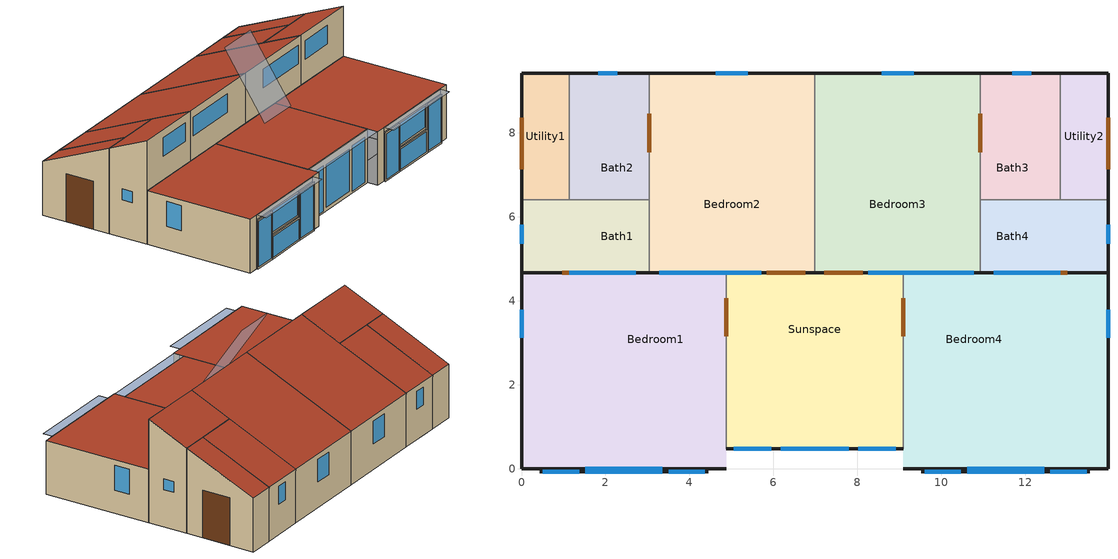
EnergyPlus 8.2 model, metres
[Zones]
Bedroom1
 floor othersidecoefficients (Radiant Floor): 1.5,4.67 1.5,0 0,0 0,4.67 z0; 4.88,1.5 4.88,0 1.5,0 1.5,1.5 z0
 floor ground (Radiant Floor): 4.88,4.67 4.88,1.5 1.5,1.5 1.5,4.67 z0
 wall outside (EW Wall): 0,4.67 0,0 z0:2.29
 wall outside (S Wall Heavy): 0,0 0.43,0 / 4.45,0 4.88,0 z0:2.29; 0.43,0 4.45,0 z2.08:2.29; 1.45,0 3.43,0 z1.02:2.08
 wall to Bath1 (I Wall): 3.05,4.67 0,4.67 z0:2.29
 wall to Bedroom2 (I Wall): 4.88,4.67 3.05,4.67 z0:2.29
 wall to Sunspace (I Wall): 4.88,0.47 4.88,4.67 z0:2.29
 wall to Trombe1 (Trombe Wall IN): 0.43,0 1.45,0 z0:2.08
 wall to Trombe2 (Trombe Wall IN): 1.45,0 3.43,0 z0:1.02
 wall to Trombe3 (Trombe Wall IN): 3.43,0 4.45,0 z0:2.08
 window (Non-South Glazing): 0,3.78 0,3.12 z0.99:2.06
 window (South Glazing): 1.52,0 3.35,0 z1.09:2.01
 door inside (Interior Door): 1.78,4.67 0.97,4.67 / 4.88,3.15 4.88,4.06 z0:2.08
 roof outside (Roof): 0,4.67 0,0 4.88,0 4.88,4.67 z2.29
Sunspace
 floor othersidecoefficients (Radiant Floor): 9.09,1.97 9.09,0.47 4.88,0.47 4.88,1.97 z0
 floor ground (Radiant Floor): 9.09,4.67 9.09,1.97 4.88,1.97 4.88,4.67 z0
 wall outside (S Wall Light): 4.88,0.47 9.09,0.47 z0:2.29
 wall to Bedroom2 (I Wall): 6.99,4.67 4.88,4.67 z0:2.29
 wall to Bedroom3 (I Wall): 9.09,4.67 6.99,4.67 z0:2.29
 wall to Bedroom4 (I Wall): 9.09,0.47 9.09,4.67 z0:2.29
 window (South Glazing): 8.03,0.47 8.92,0.47 / 5.05,0.47 5.94,0.47 z0.08:2.01; 6.17,0.47 7.8,0.47 z0.15:1.96
 door inside (Interior Door): 6.76,4.67 5.84,4.67 / 8.13,4.67 7.21,4.67 / 9.09,3.15 9.09,4.06 z0:2.08
 roof outside (Roof): 4.88,4.67 4.88,0.47 9.09,0.47 9.09,4.67 z2.29
Bedroom4
 floor othersidecoefficients (Radiant Floor): 12.47,1.5 12.47,0 9.09,0 9.09,1.5 z0; 13.97,4.67 13.97,0 12.47,0 12.47,4.67 z0
 floor ground (Radiant Floor): 12.47,4.67 12.47,1.5 9.09,1.5 9.09,4.67 z0
 wall outside (EW Wall): 13.97,0 13.97,4.67 z0:2.29
 wall outside (S Wall Heavy): 9.09,0 9.53,0 / 13.54,0 13.97,0 z0:2.29; 9.53,0 13.54,0 z2.08:2.29; 10.54,0 12.52,0 z1.02:2.08
 wall to Bedroom3 (I Wall): 10.92,4.67 9.09,4.67 z0:2.29
 wall to Bath4 (I Wall): 13.97,4.67 10.92,4.67 z0:2.29
 wall to Trombe4 (Trombe Wall IN): 9.53,0 10.54,0 z0:2.08
 wall to Trombe5 (Trombe Wall IN): 10.54,0 12.52,0 z0:1.02
 wall to Trombe6 (Trombe Wall IN): 12.52,0 13.54,0 z0:2.08
 window (Non-South Glazing): 13.97,3.12 13.97,3.78 z0.99:2.06
 window (South Glazing): 10.62,0 12.45,0 z1.09:2.01
 door inside (Interior Door): 13,4.67 12.19,4.67 z0:2.08
 roof outside (Roof): 9.09,4.67 9.09,0 13.97,0 13.97,4.67 z2.29
Bath1
 floor othersidecoefficients (Radiant Floor): 1.5,6.4 1.5,4.67 0,4.67 0,6.4 z0
 floor ground (Radiant Floor): 3.05,6.4 3.05,4.67 1.5,4.67 1.5,6.4 z0
 wall outside (S Wall Light): 0,4.67 3.05,4.67 z2.29:4.42
 wall outside (EW Wall): 0,6.4,3.64 0,6.4,0 0,4.67,0 0,4.67,4.42
 wall to Utility1 (I Wall): 1.14,6.4 0,6.4 z0:3.64
 wall to Bath2 (I Wall): 3.05,6.4 1.14,6.4 z0:3.64
 wall to Bedroom2 (I Wall): 3.05,4.67,4.42 3.05,4.67,0 3.05,6.4,0 3.05,6.4,3.64
 window (Frosted South Glazing): 1.14,4.67 2.72,4.67 z3.28:4.06
 window (Non-South Glazing): 0,5.82 0,5.36 z1.6:2.06
 roof outside (Roof): 3.05,4.67,4.42 3.05,6.4,3.64 0,6.4,3.64 0,4.67,4.42
Utility1
 floor othersidecoefficients (Utility Floor): 1.14,9.42 1.14,6.4 0,6.4 0,9.42 z0
 wall outside (N Wall): 1.14,9.42 0,9.42 z0:2.29
 wall outside (EW Wall): 0,9.42,2.29 0,9.42,0 0,6.4,0 0,6.4,3.64
 wall to Bath2 (I Wall): 1.14,6.4,3.64 1.14,6.4,0 1.14,9.42,0 1.14,9.42,2.29
 door (Utility Door): 0,8.36 0,7.14 z0:2.03
 roof outside (Roof): 1.14,6.4,3.64 1.14,9.42,2.29 0,9.42,2.29 0,6.4,3.64
Bath2
 floor othersidecoefficients (Radiant Floor): 1.5,9.42 1.5,6.4 1.14,6.4 1.14,9.42 z0; 3.05,9.42 3.05,7.92 1.5,7.92 1.5,9.42 z0
 floor ground (Radiant Floor): 3.05,7.92 3.05,6.4 1.5,6.4 1.5,7.92 z0
 wall outside (N Wall): 3.05,9.42 1.14,9.42 z0:2.29
 wall to Bedroom2 (I Wall): 3.05,6.4,3.64 3.05,6.4,0 3.05,9.42,0 3.05,9.42,2.29
 window (Non-South Glazing): 2.29,9.42 1.83,9.42 z1.3:2.06
 door inside (Interior Door): 3.05,7.54 3.05,8.46 z0:2.08
 roof outside (Roof): 3.05,6.4,3.64 3.05,9.42,2.29 1.14,9.42,2.29 1.14,6.4,3.64
Bedroom2
 floor ground (Radiant Floor): 6.99,7.92 6.99,4.67 3.05,4.67 3.05,7.92 z0
 floor othersidecoefficients (Radiant Floor): 6.99,9.42 6.99,7.92 3.05,7.92 3.05,9.42 z0
 wall outside (N Wall): 6.99,9.42 3.05,9.42 z0:2.29
 wall outside (S Wall Light): 3.05,4.67 6.99,4.67 z2.29:4.42
 wall to Bedroom3 (I Wall): 6.99,4.67,4.42 6.99,4.67,0 6.99,9.42,0 6.99,9.42,2.29
 window (Non-South Glazing): 5.38,9.42 4.62,9.42 z1.09:2.06
 window (Frosted South Glazing): 3.28,4.67 5.71,4.67 z3.28:4.06
 roof outside (Roof): 6.99,4.67,4.42 6.99,9.42,2.29 3.05,9.42,2.29 3.05,4.67,4.42
Bedroom3
 floor ground (Radiant Floor): 10.92,7.92 10.92,4.67 6.99,4.67 6.99,7.92 z0
 floor othersidecoefficients (Radiant Floor): 10.92,9.42 10.92,7.92 6.99,7.92 6.99,9.42 z0
 wall outside (N Wall): 10.92,9.42 6.99,9.42 z0:2.29
 wall outside (S Wall Light): 6.99,4.67 10.92,4.67 z2.29:4.42
 wall to Bath4 (I Wall): 10.92,4.67,4.42 10.92,4.67,0 10.92,6.4,0 10.92,6.4,3.64
 wall to Bath3 (I Wall): 10.92,6.4,3.64 10.92,6.4,0 10.92,9.42,0 10.92,9.42,2.29
 window (Non-South Glazing): 9.35,9.42 8.59,9.42 z1.09:2.06
 window (Frosted South Glazing): 8.26,4.67 10.77,4.67 z3.28:4.06
 door inside (Interior Door): 10.92,7.54 10.92,8.46 z0:2.08
 roof outside (Roof): 10.92,4.67,4.42 10.92,9.42,2.29 6.99,9.42,2.29 6.99,4.67,4.42
Bath4
 floor ground (Radiant Floor): 12.47,6.4 12.47,4.67 10.92,4.67 10.92,6.4 z0
 floor othersidecoefficients (Radiant Floor): 13.97,6.4 13.97,4.67 12.47,4.67 12.47,6.4 z0
 wall outside (EW Wall): 13.97,4.67,4.42 13.97,4.67,0 13.97,6.4,0 13.97,6.4,3.64
 wall outside (S Wall Light): 10.92,4.67 13.97,4.67 z2.29:4.42
 wall to Bath3 (I Wall): 12.83,6.4 10.92,6.4 z0:3.64
 wall to Utility2 (I Wall): 13.97,6.4 12.83,6.4 z0:3.64
 window (Non-South Glazing): 13.97,5.36 13.97,5.82 z1.6:2.06
 window (Frosted South Glazing): 11.25,4.67 12.83,4.67 z3.28:4.06
 roof outside (Roof): 13.97,4.67,4.42 13.97,6.4,3.64 10.92,6.4,3.64 10.92,4.67,4.42
Bath3
 floor ground (Radiant Floor): 12.47,7.92 12.47,6.4 10.92,6.4 10.92,7.92 z0
 floor othersidecoefficients (Radiant Floor): 12.47,9.42 12.47,7.92 10.92,7.92 10.92,9.42 z0; 12.83,9.42 12.83,6.4 12.47,6.4 12.47,9.42 z0
 wall outside (N Wall): 12.83,9.42 10.92,9.42 z0:2.29
 wall to Utility2 (I Wall): 12.83,6.4,3.64 12.83,6.4,0 12.83,9.42,0 12.83,9.42,2.29
 window (Non-South Glazing): 12.14,9.42 11.68,9.42 z1.3:2.06
 roof outside (Roof): 12.83,6.4,3.64 12.83,9.42,2.29 10.92,9.42,2.29 10.92,6.4,3.64
Utility2
 floor othersidecoefficients (Utility Floor): 13.97,9.42 13.97,6.4 12.83,6.4 12.83,9.42 z0
 wall outside (N Wall): 13.97,9.42 12.83,9.42 z0:2.29
 wall outside (EW Wall): 13.97,6.4,3.64 13.97,6.4,0 13.97,9.42,0 13.97,9.42,2.29
 door (Utility Door): 13.97,7.14 13.97,8.36 z0:2.03
 roof outside (Roof): 13.97,6.4,3.64 13.97,9.42,2.29 12.83,9.42,2.29 12.83,6.4,3.64
Trombe1
 wall outside (S Wall Heavy): 0.43,-0.08 1.45,-0.08 z0:2.08
 window (Trombe Glazing): 0.51,-0.08 1.37,-0.08 z0.08:2.01
Trombe2
 wall outside (S Wall Heavy): 1.45,-0.08 3.43,-0.08 z0:1.02
 window (Trombe Glazing): 1.52,-0.08 3.35,-0.08 z0.08:0.94
Trombe3
 wall outside (S Wall Heavy): 3.43,-0.08 4.45,-0.08 z0:2.08
 window (Trombe Glazing): 3.51,-0.08 4.37,-0.08 z0.08:2.01
Trombe4
 wall outside (S Wall Heavy): 9.53,-0.08 10.54,-0.08 z0:2.08
 window (Trombe Glazing): 9.6,-0.08 10.46,-0.08 z0.08:2.01
Trombe5
 wall outside (S Wall Heavy): 10.54,-0.08 12.52,-0.08 z0:1.02
 window (Trombe Glazing): 10.62,-0.08 12.45,-0.08 z0.08:0.94
Trombe6
 wall outside (S Wall Heavy): 12.52,-0.08 13.54,-0.08 z0:2.08
 window (Trombe Glazing): 12.6,-0.08 13.46,-0.08 z0.08:2.01
shading: 0.46,0 0.46,-0.43 4.42,-0.43 4.42,0 z2.29; 4.88,0.47 4.88,0.04 9.09,0.04 9.09,0.47 z2.29; 6.07,5.03,5.79 6.07,3.2,3.05 7.9,3.2,3.05 7.9,5.03,5.79; 9.55,0 9.55,-0.43 13.51,-0.43 13.51,0 z2.29
[Building]
Sleeping Rainbow Ranch: North Axis {deg}=330; Terrain=Suburbs; Loads Convergence Tolerance Value=0.04; Temperature Convergence Tolerance Value {deltaC}=0.4; Solar Distribution=FullInteriorAndExterior; Maximum Number of Warmup Days=25; Minimum Number of Warmup Days=6
[Site:Location]
Capitol Reef Natl Park UT: Latitude {deg}=38.185; Longitude {deg}=-111.179; Time Zone {hr}=-7; Elevation {m}=1831.848
[SizingPeriod:DesignDay] Day of Month=21; Humidity Condition Type=Wetbulb; Barometric Pressure {Pa}=81169; Rain Indicator=No; Snow Indicator=No; Daylight Saving Time Indicator=No; Solar Model Indicator=ASHRAEClearSky
Name | Month | Day Type | Maximum Dry-Bulb Temperature {C} | Daily Dry-Bulb Temperature Range {deltaC} | Wetbulb or DewPoint at Maximum Dry-Bulb {C} | Wind Speed {m/s} | Wind Direction {deg} | Sky Clearness
Capitol Reef Natl Park UT Heating 99% Conditions | 1 | WinterDesignDay | -15 | 0 | -15 | 4.9 | 290 | 0
Capitol Reef Natl Park UT Cooling 1% Conditions DB=>MWB | 7 | SummerDesignDay | 35.8 | 14.8 | 15.7 | 0 | 0 | 1
[Site:GroundReflectance]
0.2, 0.2, 0.2, 0.2, 0.2, 0.2, 0.2, 0.2, 0.2, 0.2, 0.2, 0.2
[Site:GroundTemperature:BuildingSurface]
2.31, 2.61, 3.2, 3.89, 3.17, 2.88, 1.69, 1.25, 1.53, 2.43, 3.59, 2.45
[Material]
Name | Roughness | Thickness {m} | Conductivity {W/m-K} | Density {kg/m3} | Specific Heat {J/kg-K} | Thermal Absorptance | Solar Absorptance | Visible Absorptance
4 in Brick | Rough | 0.1016 | 1.333 | 2002 | 920 | 0.9 | 0.7 | 0.7
1/2 in Gypsum Board | Rough | 0.0127 | 0.727 | 1602 | 840 | 0.9 | 0.3 | 0.3
6 in Rigid Cellulose | Rough | 0.1524 | 0.0526 | 25.62954 | 1381 | 0.9 | 0.75 | 0.75
1/2 in Ext Sheathing | MediumSmooth | 0.0127 | 0.115 | 545 | 1213 | 0.9 | 0.78 | 0.78
1/2 in Stucco | Rough | 0.0127 | 0.692 | 1858 | 840 | 0.9 | 0.6 | 0.6
10 in Hollow Concrete Block | MediumRough | 0.254 | 1.04 | 1105.27 | 830 | 0.9 | 0.2 | 0.2
Selective Surface | Smooth | 0.0016 | 392.61 | 8906.26 | 370 | 0.12 | 0.96 | 0.96
WOOD - SOFTWOOD 3 1 / 2 IN | MediumSmooth | 0.08 | 0.11 | 512.59 | 1380 | 0.9 | 0.78 | 0.78
10 in Filled Concrete Block | MediumRough | 0.254 | 1.31 | 2242.58 | 830 | 0.9 | 0.2 | 0.2
12 in Rigid Cellulose | Rough | 0.3048 | 0.0462 | 25.62954 | 1381 | 0.9 | 0.75 | 0.75
Metal Roofing | Rough | 0.002 | 45 | 7689 | 420 | 0.9 | 0.3 | 0.3
Hardwood Floor | MediumSmooth | 0.003175 | 0.15 | 720.83 | 1250 | 0.9 | 0.78 | 0.78
4 in HW Concrete | Rough | 0.1016 | 1.73 | 2243 | 837 | 0.9 | 0.3 | 0.3
2 in HW Concrete | Rough | 0.0508 | 1.73 | 2243 | 837 | 0.9 | 0.3 | 0.3
Dirt | Rough | 2 | 2.5 | 2650 | 870 | 0.9 | 0.7 | 0.7
Under Slab Insulation | Rough | 0.0508 | 0.028 | 32 | 1210 | 0.9 | 0.5 | 0.5
1/8 in Wood Panel | MEDIUMSMOOTH | 0.003175 | 0.11 | 512.59 | 1380 | 0.9 | 0.78 | 0.78
[Material:AirGap]
Airspace - Vertical: Thermal Resistance {m2-K/W}=0.17
[Material:NoMass]
Insulated Steel Door: Roughness=SMOOTH; Thermal Resistance {m2-K/W}=1.25664; Thermal Absorptance=0.9; Solar Absorptance=0.7; Visible Absorptance=0.7
[WindowMaterial:Glazing] Optical Data Type=SpectralAverage; Thickness {m}=.003; Solar Transmittance at Normal Incidence=.837; Front Side Solar Reflectance at Normal Incidence=.075; Back Side Solar Reflectance at Normal Incidence=.075; Visible Transmittance at Normal Incidence=.898; Front Side Visible Reflectance at Normal Incidence=.081; Back Side Visible Reflectance at Normal Incidence=.081; Infrared Transmittance at Normal Incidence=0; Front Side Infrared Hemispherical Emissivity=.84; Back Side Infrared Hemispherical Emissivity=.84; Conductivity {W/m-K}=.9
Name | Dirt Correction Factor for Solar and Visible Transmittance | Solar Diffusing
CLEAR 3MM
Frosted CLEAR 3MM | 1 | YES
[WindowMaterial:Gas]
AIR 13MM: Gas Type=AIR; Thickness {m}=0.0127
[WindowMaterial:Shade] Infrared Hemispherical Emissivity=0.9; Infrared Transmittance=0
Name | Solar Transmittance | Solar Reflectance | Visible Transmittance | Visible Reflectance | Thickness {m} | Conductivity {W/m-K} | Shade to Glass Distance {m} | Top Opening Multiplier | Bottom Opening Multiplier | Left-Side Opening Multiplier | Right-Side Opening Multiplier | Airflow Permeability
Frosted Glass | 0.998 | 0.001 | 0.998 | 0.001 | 0.0001 | 100 | 0.001 | 0 | 0 | 0 | 0 | 0
Insulated Shade | 0.001 | 0.9 | 0.001 | 0.9 | 0.0254 | 0.028 | 0.001 | 0 | 0 | 0 | 0 | 0
Trombe Shade | 0.1 | 0.89 | 0.1 | 0.89 | 0.006 | 0.15 | 0.0254 | 0.75 | 0.75 | 0.75 | 0.75 | 0.05
[Construction]
N Wall: 1/2 in Stucco, 1/2 in Ext Sheathing, 6 in Rigid Cellulose, 4 in Brick
EW Wall; S Wall Light: 1/2 in Stucco, 1/2 in Ext Sheathing, 6 in Rigid Cellulose, 1/2 in Gypsum Board
S Wall Heavy: 1/2 in Stucco, 1/2 in Ext Sheathing, 6 in Rigid Cellulose, 10 in Filled Concrete Block
Trombe Wall IN: Selective Surface, 10 in Filled Concrete Block
I Wall; Heavy Internal Mass: 1/2 in Gypsum Board, 10 in Hollow Concrete Block, 1/2 in Gypsum Board
Interior Door: 1/8 in Wood Panel, Airspace - Vertical, 1/8 in Wood Panel
Utility Door: Insulated Steel Door
Roof: Metal Roofing, 12 in Rigid Cellulose, 1/2 in Gypsum Board
Utility Floor: Dirt, Under Slab Insulation, 4 in HW Concrete
Radiant Floor: Under Slab Insulation, 2 in HW Concrete, 2 in HW Concrete, Hardwood Floor
Light Internal Mass: WOOD - SOFTWOOD 3 1 / 2 IN
South Glazing; Non-South Glazing: CLEAR 3MM, AIR 13MM, CLEAR 3MM
Frosted South Glazing: CLEAR 3MM, AIR 13MM, Frosted CLEAR 3MM
Trombe Glazing: CLEAR 3MM
[WindowProperty:ShadingControl] Glare Control Is Active=NO
Name | Shading Type | Shading Control Type | Shading Control Is Scheduled | Shading Device Material | Schedule
Always Frosted Control | INTERIORSHADE | ALWAYSON | NO | Frosted Glass
Insulated Shade Control | INTERIORSHADE | ONIFSCHEDULEALLOWS | YES | Insulated Shade | Insulated Shade Schedule
Trombe Shade Control | EXTERIORSHADE | ONIFSCHEDULEALLOWS | YES | Trombe Shade | Trombe Shade Schedule
[WindowProperty:FrameAndDivider]
Sunspace: Frame Width {m}=0.0889; Frame Outside Projection {m}=0.0508; Frame Inside Projection {m}=0.0508; Frame Conductance {W/m2-K}=5; Ratio of Frame-Edge Glass Conductance to Center-Of-Glass Conductance=1.2; Frame Solar Absorptance=0.8; Frame Visible Absorptance=0.8; Frame Thermal Hemispherical Emissivity=0.9; Divider Type=DividedLite; Divider Width {m}=0.1778; Number of Horizontal Dividers=1; Number of Vertical Dividers=0; Divider Outside Projection {m}=0.0254; Divider Inside Projection {m}=0.0254; Divider Conductance {W/m2-K}=5; Ratio of Divider-Edge Glass Conductance to Center-Of-Glass Conductance=1.2; Divider Solar Absorptance=0.8; Divider Visible Absorptance=0.8; Divider Thermal Hemispherical Emissivity=0.9
[SurfaceProperty:OtherSideCoefficients]
Perimeter Ground Environment: Combined Convective/Radiative Film Coefficient {W/m2-K}=-1; Constant Temperature {C}=0; Constant Temperature Coefficient=1; External Dry-Bulb Temperature Coefficient=0; Ground Temperature Coefficient=0; Wind Speed Coefficient=0; Zone Air Temperature Coefficient=0; Constant Temperature Schedule=Deep Ground Temp Schedule
[Zone] Type=1; Multiplier=1
Name | Ceiling Height {m} | Volume {m3} | Floor Area {m2} | Zone Inside Convection Algorithm
Bedroom1; Bedroom4 | -1 | 52.1
Sunspace | -1 | 40.52
Bath1; Bath4 | -1 | 21.23
Utility1; Utility2 | -1 | 10.24
Bath2; Bath3 | -1 | 17.07
Bedroom2; Bedroom3 | 3.3528 | -1
Trombe1; Trombe2; Trombe3; Trombe4; Trombe5; Trombe6 | -1 | -1 | autocalculate | TrombeWall
[InternalMass]
Name | Construction | Zone | Surface Area {m2}
Bedroom1 I-1 | Light Internal Mass | Bedroom1 | 15
Sunspace I-1 | Light Internal Mass | Sunspace | 2
Bedroom4 I-1 | Light Internal Mass | Bedroom4 | 15
Bath1 I-1 | Heavy Internal Mass | Bath1 | 2
Utility1 I-1 | Light Internal Mass | Utility1 | 2
Bath2 I-1 | Heavy Internal Mass | Bath2 | 2
Bedroom2 I-1 | Light Internal Mass | Bedroom2 | 15
Bedroom3 I-1 | Light Internal Mass | Bedroom3 | 15
Bath4 I-1 | Heavy Internal Mass | Bath4 | 2
Bath3 I-1 | Heavy Internal Mass | Bath3 | 2
Utility2 I-1 | Light Internal Mass | Utility2 | 2
[ZoneInfiltration:DesignFlowRate] Schedule=Infiltration Schedule; Design Flow Rate Calculation Method=AirChanges/Hour; Air Changes per Hour {1/hr}=0.25; Constant Term Coefficient=1; Temperature Term Coefficient=0; Velocity Term Coefficient=0; Velocity Squared Term Coefficient=0
Name | Zone or ZoneList
Bedroom1 | Bedroom1
Sunspace | Sunspace
Bedroom4 | Bedroom4
Bath1 | Bath1
Utility1 | Utility1
Bath2 | Bath2
Bedroom2 | Bedroom2
Bedroom3 | Bedroom3
Bath4 | Bath4
Bath3 | Bath3
Utility2 | Utility2
[ThermostatSetpoint:DualSetpoint]
Air Temp Set Point: Heating Setpoint Temperature Schedule=Air Temp Heating Schedule; Cooling Setpoint Temperature Schedule=Air Temp Cooling Schedule
[ZoneControl:Thermostat] Control Type Schedule=Air Control Type Schedule; Control 1=Air Temp Set Point
Name | Zone or ZoneList
Bedroom1 Thermostat | Bedroom1
Bedroom2 Thermostat | Bedroom2
Bedroom3 Thermostat | Bedroom3
Bedroom4 Thermostat | Bedroom4
[Zone equipment]
Bedroom1: Bedroom1 Air
Bedroom2: Bedroom2 Air
Bedroom3: Bedroom3 Air
Bedroom4: Bedroom4 Air
[ZoneHVAC:IdealLoadsAirSystem] Maximum Heating Supply Air Temperature {C}=50; Minimum Cooling Supply Air Temperature {C}=13; Maximum Heating Supply Air Humidity Ratio {kgWater/kgDryAir}=0.015; Minimum Cooling Supply Air Humidity Ratio {kgWater/kgDryAir}=0.01; Heating Limit=NoLimit; Maximum Heating Air Flow Rate {m3/s}=autosize; Cooling Limit=NoLimit; Maximum Cooling Air Flow Rate {m3/s}=autosize; Dehumidification Control Type=ConstantSupplyHumidityRatio; Humidification Control Type=ConstantSupplyHumidityRatio
Bedroom1 Air; Bedroom2 Air; Bedroom3 Air; Bedroom4 Air
[Schedule:Compact]
Deep Ground Temp Schedule: THROUGH: 1/31, FOR: AllDays, UNTIL: 24:00, -15.61, THROUGH: 2/27, FOR: AllDays, UNTIL: 24:00, -10.26, THROUGH: 3/31, FOR: AllDays, UNTIL: 24:00, -11.1, THROUGH: 4/30, FOR: AllDays, UNTIL: 24:00, -7.95, THROUGH: 5/31, FOR: AllDays, UNTIL: 24:00, -15.68, THROUGH: 6/30, FOR: AllDays, UNTIL: 24:00, -15.04, THROUGH: 7/31, FOR: AllDays, UNTIL: 24:00, -19.67, THROUGH: 8/31, FOR: AllDays, UNTIL: 24:00, -18.64, THROUGH: 9/30, FOR: AllDays, UNTIL: 24:00, -13.32, THROUGH: 10/31, FOR: AllDays, UNTIL: 24:00, -11.34, THROUGH: 11/30, FOR: AllDays, UNTIL: 24:00, -9.58, THROUGH: 12/31, FOR: AllDays, UNTIL: 24:00, -17.11
Insulated Shade Schedule: THROUGH: 4/30, FOR: AllDays, UNTIL: 12:00, 1, UNTIL: 20:00, 0, UNTIL: 24:00, 1, THROUGH: 10/31, FOR: AllDays, UNTIL: 24:00, 0, THROUGH: 12/31, FOR: AllDays, UNTIL: 12:00, 1, UNTIL: 20:00, 0, UNTIL: 24:00, 1
Trombe Shade Schedule: THROUGH: 4/30, FOR: AllDays, UNTIL: 24:00, 0, THROUGH: 10/31, FOR: AllDays, UNTIL: 24:00, 1, THROUGH: 12/31, FOR: AllDays, UNTIL: 24:00, 0
Infiltration Schedule: THROUGH: 12/31, FOR: AllDays, UNTIL: 24:00, 1
Air Control Type Schedule: THROUGH: 12/31, FOR: AllDays, UNTIL: 24:00, 4
Air Temp Heating Schedule: THROUGH: 12/31, FOR: AllDays, UNTIL: 24:00, 20
Air Temp Cooling Schedule: THROUGH: 12/31, FOR: AllDays, UNTIL: 24:00, 25.6
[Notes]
NOTE:  Values overridden by weather file, if used
Deep ground temperatures for core, calibrated from slab.exe ground heat transfer program
Deep ground temperatures for perimeter, calibrated with slab.exe ground heat transfer program
